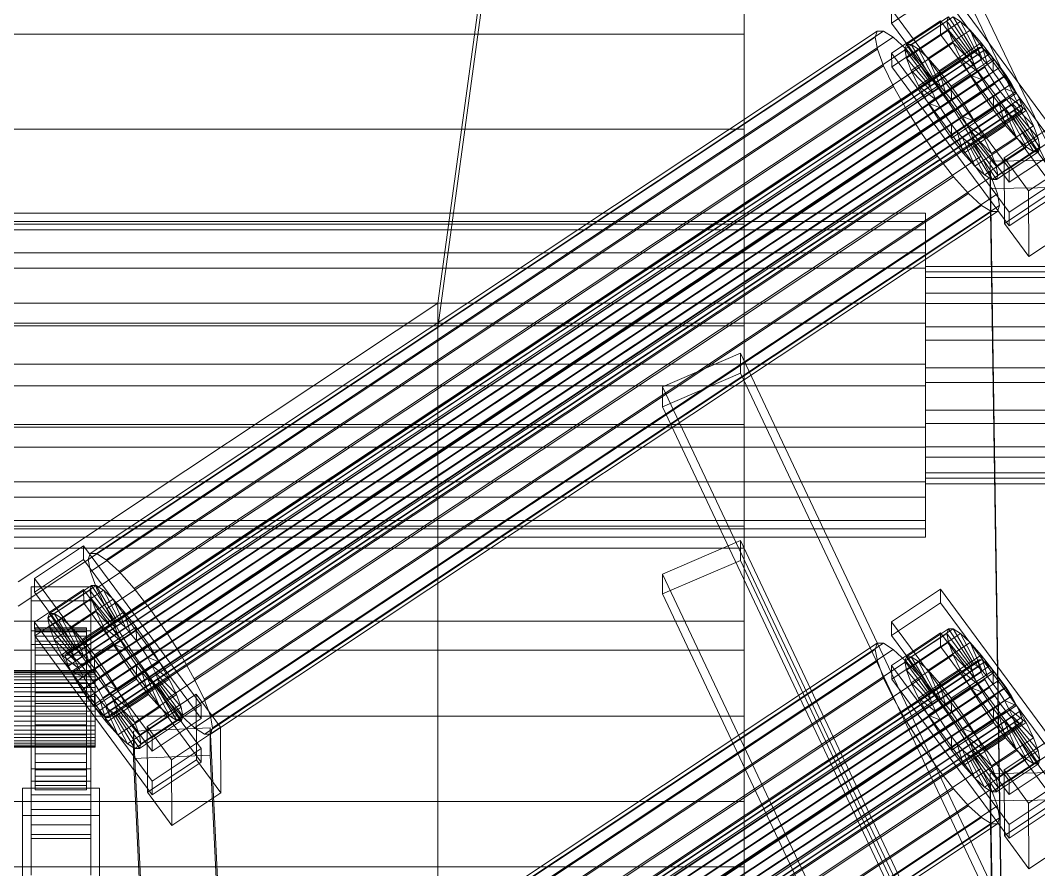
# Model space of a CAD drawing. Header units: millimetres. Extents: x -1970 to 34302, y -65268 to 6837.
# Drawn here: x 130.5 to 369, y -32625.7 to -32426.9 of the extents above; entities that cross this region are included whole.
import ezdxf

# ---------------------------------------------------------------- set-up
doc = ezdxf.new("R2010")
doc.units = ezdxf.units.MM
doc.layers.add('frontal_C01', color=7, linetype='Continuous', lineweight=0)
doc.layers.add('frontal_C02', color=7, linetype='Continuous', lineweight=0)

msp = doc.modelspace()

# ---------------------------------------------------------------- linework, layer by layer
at = {"layer": 'frontal_C01'}
for p, q in [((420.886, -32560.352), (280.886, -32266.671)), ((420.886, -32565.475), (280.886, -32271.794)), ((228.298, -32493.072), (250, -32333.634)), ((250, -32339.322), (228.298, -32498.76)), ((300, -32430.117), (300, -32391.081)), ((300, -32410.142), (300, -32452.313)), ((345.969, -32416.71), (373.501, -32453.949)), ((345.981, -32419.912), (334.513, -32427.524)), ((373.513, -32457.151), (345.981, -32419.912)), ((334.513, -32427.524), (334.501, -32424.322)), ((362.033, -32461.561), (334.501, -32424.322)), ((338.005, -32432.533), (347.835, -32426.008)), ((339.088, -32432.538), (348.918, -32426.014)), ((347.835, -32426.008), (347.47, -32427.081)), ((347.835, -32426.008), (353.378, -32434.331)), ((350.645, -32427.096), (348.918, -32426.014)), ((348.918, -32426.014), (353.892, -32434.333)), ((334.513, -32427.524), (362.045, -32464.762)), ((334.539, -32434.567), (346.008, -32426.956)), ((337.64, -32433.605), (347.47, -32427.081)), ((340.816, -32433.621), (350.645, -32427.096)), ((346.008, -32426.956), (346.02, -32430.157)), ((346.008, -32426.956), (373.539, -32464.195)), ((347.47, -32427.081), (353.205, -32434.839)), ((347.47, -32427.081), (347.847, -32429.157)), ((352.899, -32429.183), (350.645, -32427.096)), ((350.645, -32427.096), (354.71, -32434.846)), ((300, -32430.117), (-300, -32430.117)), ((146.383, -32553.146), (330.692, -32430.815)), ((146.872, -32551.713), (331.181, -32429.381)), ((148.32, -32551.72), (332.629, -32429.388)), ((150.629, -32553.167), (334.938, -32430.836)), ((300, -32474.592), (300, -32430.117)), ((331.181, -32429.381), (330.692, -32430.815)), ((330.692, -32430.815), (331.197, -32433.591)), ((332.629, -32429.388), (331.181, -32429.381)), ((334.938, -32430.836), (332.629, -32429.388)), ((346.02, -32430.157), (334.551, -32437.769)), ((337.95, -32433.624), (334.938, -32430.836)), ((338.017, -32435.682), (347.847, -32429.157)), ((343.069, -32435.707), (352.899, -32429.183)), ((373.551, -32467.396), (346.02, -32430.157)), ((347.847, -32429.157), (353.384, -32435.822)), ((347.847, -32429.157), (348.941, -32432.097)), ((355.525, -32432.13), (352.899, -32429.183)), ((352.899, -32429.183), (355.777, -32435.834)), ((141.045, -32575.656), (354.844, -32433.751)), ((141.218, -32575.148), (355.017, -32433.243)), ((141.731, -32575.15), (355.53, -32433.246)), ((142.549, -32575.663), (356.348, -32433.759)), ((146.887, -32555.922), (331.197, -32433.591)), ((153.641, -32555.956), (337.95, -32433.624)), ((331.197, -32433.591), (332.659, -32437.521)), ((337.64, -32433.605), (338.005, -32432.533)), ((343.376, -32441.363), (337.64, -32433.605)), ((338.017, -32435.682), (337.64, -32433.605)), ((341.461, -32437.565), (337.95, -32433.624)), ((343.549, -32440.855), (338.005, -32432.533)), ((338.005, -32432.533), (339.088, -32432.538)), ((344.062, -32440.858), (339.088, -32432.538)), ((339.088, -32432.538), (340.816, -32433.621)), ((339.111, -32438.621), (348.941, -32432.097)), ((344.88, -32441.371), (340.816, -32433.621)), ((340.816, -32433.621), (343.069, -32435.707)), ((345.695, -32438.654), (355.525, -32432.13)), ((348.941, -32432.097), (353.902, -32437.215)), ((348.941, -32432.097), (350.678, -32435.7)), ((355.017, -32433.243), (354.844, -32433.751)), ((354.844, -32433.751), (355.022, -32434.735)), ((355.53, -32433.246), (355.017, -32433.243)), ((358.345, -32435.738), (355.525, -32432.13)), ((355.525, -32432.13), (357.021, -32437.231)), ((356.348, -32433.759), (355.53, -32433.246)), ((357.415, -32434.747), (356.348, -32433.759)), ((141.224, -32576.64), (355.022, -32434.735)), ((141.742, -32578.032), (355.541, -32436.128)), ((143.617, -32576.651), (357.415, -32434.747)), ((144.861, -32578.048), (358.659, -32436.143)), ((334.551, -32437.769), (334.539, -32434.567)), ((362.071, -32471.806), (334.539, -32434.567)), ((343.554, -32442.347), (338.017, -32435.682)), ((339.111, -32438.621), (338.017, -32435.682)), ((340.848, -32442.224), (350.678, -32435.7)), ((345.947, -32442.359), (343.069, -32435.707)), ((343.069, -32435.707), (345.695, -32438.654)), ((353.205, -32434.839), (343.376, -32441.363)), ((353.378, -32434.331), (343.549, -32440.855)), ((353.384, -32435.822), (343.554, -32442.347)), ((353.892, -32434.333), (344.062, -32440.858)), ((354.71, -32434.846), (344.88, -32441.371)), ((355.777, -32435.834), (345.947, -32442.359)), ((358.345, -32435.738), (348.515, -32442.262)), ((350.678, -32435.7), (354.725, -32438.921)), ((350.678, -32435.7), (352.938, -32439.719)), ((353.205, -32434.839), (353.378, -32434.331)), ((353.384, -32435.822), (353.205, -32434.839)), ((353.378, -32434.331), (353.892, -32434.333)), ((353.902, -32437.215), (353.384, -32435.822)), ((353.892, -32434.333), (354.71, -32434.846)), ((354.71, -32434.846), (355.777, -32435.834)), ((355.022, -32434.735), (355.541, -32436.128)), ((355.541, -32436.128), (356.363, -32437.834)), ((355.777, -32435.834), (357.021, -32437.231)), ((358.659, -32436.143), (357.415, -32434.747)), ((358.357, -32438.94), (358.345, -32435.738)), ((361.166, -32439.76), (358.345, -32435.738)), ((359.995, -32437.852), (358.659, -32436.143)), ((142.565, -32579.738), (356.363, -32437.834)), ((359.995, -32437.852), (146.196, -32579.757)), ((148.35, -32559.852), (332.659, -32437.521)), ((157.152, -32559.896), (341.461, -32437.565)), ((332.659, -32437.521), (334.981, -32442.337)), ((334.551, -32437.769), (362.083, -32475.008)), ((345.231, -32442.388), (341.461, -32437.565)), ((353.902, -32437.215), (344.073, -32443.739)), ((357.021, -32437.231), (347.191, -32443.755)), ((354.725, -32438.921), (353.902, -32437.215)), ((356.363, -32437.834), (357.434, -32439.738)), ((357.021, -32437.231), (358.357, -32438.94)), ((361.332, -32439.757), (359.995, -32437.852)), ((143.635, -32581.642), (357.434, -32439.738)), ((147.533, -32581.662), (361.332, -32439.757)), ((344.073, -32443.739), (339.111, -32438.621)), ((340.848, -32442.224), (339.111, -32438.621)), ((343.108, -32446.243), (352.938, -32439.719)), ((343.549, -32440.855), (343.376, -32441.363)), ((344.062, -32440.858), (343.549, -32440.855)), ((344.88, -32441.371), (344.062, -32440.858)), ((354.725, -32438.921), (344.895, -32445.446)), ((347.191, -32443.755), (345.695, -32438.654)), ((345.695, -32438.654), (348.515, -32442.262)), ((355.796, -32440.825), (345.966, -32447.35)), ((348.527, -32445.464), (358.357, -32438.94)), ((359.693, -32440.845), (349.863, -32447.369)), ((351.336, -32446.284), (361.166, -32439.76)), ((352.938, -32439.719), (355.796, -32440.825)), ((352.938, -32439.719), (355.569, -32443.882)), ((355.796, -32440.825), (354.725, -32438.921)), ((357.042, -32442.797), (355.796, -32440.825)), ((357.434, -32439.738), (358.68, -32441.71)), ((358.357, -32438.94), (359.693, -32440.845)), ((361.166, -32439.76), (359.693, -32440.845)), ((359.693, -32440.845), (360.939, -32442.817)), ((363.797, -32443.923), (361.166, -32439.76)), ((362.578, -32441.729), (361.332, -32439.757)), ((144.881, -32583.614), (358.68, -32441.71)), ((148.779, -32583.634), (362.578, -32441.729)), ((150.672, -32564.668), (334.981, -32442.337)), ((345.231, -32442.388), (160.922, -32564.719)), ((334.981, -32442.337), (338.003, -32447.71)), ((344.895, -32445.446), (340.848, -32442.224)), ((343.108, -32446.243), (340.848, -32442.224)), ((343.376, -32441.363), (343.554, -32442.347)), ((343.554, -32442.347), (344.073, -32443.739)), ((345.947, -32442.359), (344.88, -32441.371)), ((349.002, -32447.765), (345.231, -32442.388)), ((347.191, -32443.755), (345.947, -32442.359)), ((357.042, -32442.797), (347.212, -32449.322)), ((348.515, -32442.262), (348.527, -32445.464)), ((348.515, -32442.262), (351.336, -32446.284)), ((360.939, -32442.817), (351.109, -32449.341)), ((355.569, -32443.882), (357.042, -32442.797)), ((358.378, -32444.703), (357.042, -32442.797)), ((358.68, -32441.71), (360.017, -32443.615)), ((363.797, -32443.923), (360.939, -32442.817)), ((360.939, -32442.817), (362.01, -32444.721)), ((363.648, -32443.633), (362.578, -32441.729)), ((146.218, -32585.52), (360.017, -32443.615)), ((147.554, -32587.229), (361.352, -32445.324)), ((149.85, -32585.538), (363.648, -32443.633)), ((150.672, -32587.244), (364.471, -32445.34)), ((344.073, -32443.739), (344.895, -32445.446)), ((344.895, -32445.446), (345.966, -32447.35)), ((345.739, -32450.406), (355.569, -32443.882)), ((348.527, -32445.464), (347.191, -32443.755)), ((349.863, -32447.369), (348.527, -32445.464)), ((358.378, -32444.703), (348.548, -32451.227)), ((362.01, -32444.721), (352.18, -32451.245)), ((353.967, -32450.447), (363.797, -32443.923)), ((355.569, -32443.882), (358.39, -32447.904)), ((358.39, -32447.904), (358.378, -32444.703)), ((359.714, -32446.412), (358.378, -32444.703)), ((360.017, -32443.615), (361.352, -32445.324)), ((361.352, -32445.324), (362.596, -32446.72)), ((366.057, -32447.943), (362.01, -32444.721)), ((362.01, -32444.721), (362.833, -32446.427)), ((364.471, -32445.34), (363.648, -32443.633)), ((366.057, -32447.943), (363.797, -32443.923)), ((364.989, -32446.732), (364.471, -32445.34)), ((148.798, -32588.625), (362.596, -32446.72)), ((149.865, -32589.613), (363.664, -32447.708)), ((151.191, -32588.637), (364.989, -32446.732)), ((151.369, -32589.62), (365.168, -32447.716)), ((153.694, -32570.042), (338.003, -32447.71)), ((164.693, -32570.096), (349.002, -32447.765)), ((338.003, -32447.71), (341.52, -32453.275)), ((345.966, -32447.35), (343.108, -32446.243)), ((345.739, -32450.406), (343.108, -32446.243)), ((345.966, -32447.35), (347.212, -32449.322)), ((348.56, -32454.429), (358.39, -32447.904)), ((352.519, -32453.33), (349.002, -32447.765)), ((349.863, -32447.369), (351.336, -32446.284)), ((351.109, -32449.341), (349.863, -32447.369)), ((359.714, -32446.412), (349.884, -32452.936)), ((360.958, -32447.808), (351.128, -32454.332)), ((351.336, -32446.284), (353.967, -32450.447)), ((362.833, -32446.427), (353.003, -32452.951)), ((363.351, -32447.82), (353.521, -32454.344)), ((356.228, -32454.467), (366.057, -32447.943)), ((358.39, -32447.904), (361.21, -32451.512)), ((361.21, -32451.512), (359.714, -32446.412)), ((360.958, -32447.808), (359.714, -32446.412)), ((363.836, -32454.46), (360.958, -32447.808)), ((362.025, -32448.796), (360.958, -32447.808)), ((362.596, -32446.72), (363.664, -32447.708)), ((367.794, -32451.545), (362.833, -32446.427)), ((362.833, -32446.427), (363.351, -32447.82)), ((368.888, -32454.485), (363.351, -32447.82)), ((363.351, -32447.82), (363.53, -32448.803)), ((363.664, -32447.708), (364.482, -32448.221)), ((365.168, -32447.716), (364.989, -32446.732)), ((364.995, -32448.224), (365.168, -32447.716)), ((367.794, -32451.545), (366.057, -32447.943)), ((150.683, -32590.126), (364.482, -32448.221)), ((151.196, -32590.128), (364.995, -32448.224)), ((347.212, -32449.322), (345.739, -32450.406)), ((348.56, -32454.429), (345.739, -32450.406)), ((347.212, -32449.322), (348.548, -32451.227)), ((352.18, -32451.245), (351.109, -32449.341)), ((351.109, -32449.341), (353.967, -32450.447)), ((362.025, -32448.796), (352.196, -32455.32)), ((362.843, -32449.309), (353.014, -32455.833)), ((363.357, -32449.311), (353.527, -32455.836)), ((363.53, -32448.803), (353.7, -32455.328)), ((353.967, -32450.447), (356.228, -32454.467)), ((366.09, -32456.546), (362.025, -32448.796)), ((362.843, -32449.309), (362.025, -32448.796)), ((367.817, -32457.628), (362.843, -32449.309)), ((363.357, -32449.311), (362.843, -32449.309)), ((363.53, -32448.803), (363.357, -32449.311)), ((368.9, -32457.634), (363.357, -32449.311)), ((369.265, -32456.561), (363.53, -32448.803)), ((364.482, -32448.221), (364.995, -32448.224)), ((-300, -32452.313), (300, -32452.313)), ((300, -32452.313), (300, -32498.412)), ((348.548, -32451.227), (348.56, -32454.429)), ((348.548, -32451.227), (349.884, -32452.936)), ((351.38, -32458.037), (361.21, -32451.512)), ((353.003, -32452.951), (352.18, -32451.245)), ((352.18, -32451.245), (356.228, -32454.467)), ((357.964, -32458.069), (367.794, -32451.545)), ((360.882, -32459.049), (372.35, -32451.437)), ((361.21, -32451.512), (363.836, -32454.46)), ((368.888, -32454.485), (367.794, -32451.545)), ((157.211, -32575.607), (341.52, -32453.275)), ((168.21, -32575.662), (352.519, -32453.33)), ((341.52, -32453.275), (345.291, -32458.653)), ((351.38, -32458.037), (348.56, -32454.429)), ((349.884, -32452.936), (351.38, -32458.037)), ((349.884, -32452.936), (351.128, -32454.332)), ((351.128, -32454.332), (354.006, -32460.984)), ((351.128, -32454.332), (352.196, -32455.32)), ((355.541, -32458.704), (352.519, -32453.33)), ((353.521, -32454.344), (353.003, -32452.951)), ((353.003, -32452.951), (357.964, -32458.069)), ((353.7, -32455.328), (353.521, -32454.344)), ((353.521, -32454.344), (359.058, -32461.009)), ((354.006, -32460.984), (363.836, -32454.46)), ((356.228, -32454.467), (357.964, -32458.069)), ((359.058, -32461.009), (368.888, -32454.485)), ((373.501, -32453.949), (362.033, -32461.561)), ((363.836, -32454.46), (366.09, -32456.546)), ((369.265, -32456.561), (368.888, -32454.485)), ((352.196, -32455.32), (356.26, -32463.07)), ((352.196, -32455.32), (353.014, -32455.833)), ((353.014, -32455.833), (357.987, -32464.153)), ((353.014, -32455.833), (353.527, -32455.836)), ((353.527, -32455.836), (353.7, -32455.328)), ((353.527, -32455.836), (359.07, -32464.158)), ((353.7, -32455.328), (359.436, -32463.086)), ((356.26, -32463.07), (366.09, -32456.546)), ((357.987, -32464.153), (367.817, -32457.628)), ((359.07, -32464.158), (368.9, -32457.634)), ((359.436, -32463.086), (369.265, -32456.561)), ((362.045, -32464.762), (373.513, -32457.151)), ((366.09, -32456.546), (367.817, -32457.628)), ((367.817, -32457.628), (368.9, -32457.634)), ((368.9, -32457.634), (369.265, -32456.561)), ((160.982, -32580.984), (345.291, -32458.653)), ((171.232, -32581.035), (355.541, -32458.704)), ((345.291, -32458.653), (349.061, -32463.476)), ((354.006, -32460.984), (351.38, -32458.037)), ((357.863, -32463.52), (355.541, -32458.704)), ((357.646, -32459.846), (375.644, -32459.604)), ((357.646, -32466.249), (357.646, -32459.846)), ((360.514, -32651.793), (357.646, -32459.846)), ((357.964, -32458.069), (359.058, -32461.009)), ((360.939, -32474.417), (360.882, -32459.049)), ((366.618, -32466.807), (360.882, -32459.049)), ((378.086, -32459.195), (366.618, -32466.807)), ((356.26, -32463.07), (354.006, -32460.984)), ((359.058, -32461.009), (359.436, -32463.086)), ((362.033, -32461.561), (362.045, -32464.762)), ((164.752, -32585.807), (349.061, -32463.476)), ((173.554, -32585.851), (357.863, -32463.52)), ((349.061, -32463.476), (352.572, -32467.416)), ((357.987, -32464.153), (356.26, -32463.07)), ((359.326, -32467.45), (357.863, -32463.52)), ((359.07, -32464.158), (357.987, -32464.153)), ((359.436, -32463.086), (359.07, -32464.158)), ((373.539, -32464.195), (362.071, -32471.806)), ((375.644, -32466.008), (357.646, -32466.249)), ((360.514, -32658.197), (357.646, -32466.249)), ((372.408, -32466.805), (360.939, -32474.417)), ((366.618, -32466.807), (366.675, -32482.175)), ((168.263, -32589.747), (352.572, -32467.416)), ((175.016, -32589.781), (359.326, -32467.45)), ((352.572, -32467.416), (355.584, -32470.205)), ((359.83, -32470.226), (359.326, -32467.45)), ((362.083, -32475.008), (373.551, -32467.396)), ((171.275, -32592.536), (355.584, -32470.205)), ((173.584, -32593.983), (357.893, -32471.652)), ((175.032, -32593.991), (359.341, -32471.659)), ((175.521, -32592.557), (359.83, -32470.226)), ((355.584, -32470.205), (357.893, -32471.652)), ((357.893, -32471.652), (359.341, -32471.659)), ((359.341, -32471.659), (359.83, -32470.226)), ((362.071, -32471.806), (362.083, -32475.008)), ((342.5, -32472.029), (-342.5, -32472.029)), ((342.5, -32473.945), (-342.5, -32473.945)), ((342.5, -32473.945), (342.5, -32472.029)), ((342.5, -32472.029), (342.5, -32475.886)), ((342.5, -32481.341), (342.5, -32473.945)), ((342.5, -32475.886), (-342.5, -32475.886)), ((300, -32474.592), (-300, -32474.592)), ((300, -32521.477), (300, -32474.592)), ((342.5, -32475.886), (342.5, -32484.927)), ((360.939, -32474.417), (366.675, -32482.175)), ((366.675, -32482.175), (378.143, -32474.563)), ((342.5, -32481.341), (-342.5, -32481.341)), ((342.5, -32493.092), (342.5, -32481.341)), ((342.5, -32484.927), (-342.5, -32484.927)), ((342.5, -32487.089), (342.5, -32484.501)), ((342.5, -32484.501), (342.5, -32485.787)), ((450.5, -32484.501), (342.5, -32484.501)), ((342.5, -32484.927), (342.5, -32497.778)), ((342.5, -32485.787), (342.5, -32490.75)), ((450.5, -32485.787), (342.5, -32485.787)), ((342.5, -32493.157), (342.5, -32487.089)), ((450.5, -32487.089), (342.5, -32487.089)), ((342.5, -32490.75), (342.5, -32498.635)), ((450.5, -32490.75), (342.5, -32490.75)), ((342.5, -32493.092), (-342.5, -32493.092)), ((228.298, -32493.072), (130, -32558.316)), ((228.298, -32636.423), (228.298, -32493.072)), ((228.298, -32493.072), (228.298, -32498.76)), ((342.5, -32507.408), (342.5, -32493.092)), ((342.5, -32501.78), (342.5, -32493.157)), ((450.5, -32493.157), (342.5, -32493.157)), ((-342.5, -32497.778), (342.5, -32497.778)), ((342.5, -32497.778), (342.5, -32512.48)), ((300, -32498.412), (-300, -32498.412)), ((130, -32564.003), (228.298, -32498.76)), ((228.298, -32498.76), (228.298, -32642.111)), ((300, -32498.412), (300, -32545.296)), ((342.5, -32498.635), (342.5, -32508.243)), ((450.5, -32498.635), (342.5, -32498.635)), ((342.5, -32511.646), (342.5, -32501.78)), ((342.5, -32501.78), (450.5, -32501.78)), ((342.5, -32507.408), (-342.5, -32507.408)), ((342.5, -32522.111), (342.5, -32507.408)), ((342.5, -32508.243), (342.5, -32518.109)), ((450.5, -32508.243), (342.5, -32508.243)), ((342.5, -32512.48), (-342.5, -32512.48)), ((342.5, -32521.253), (342.5, -32511.646)), ((450.5, -32511.646), (342.5, -32511.646)), ((342.5, -32512.48), (342.5, -32526.797)), ((342.5, -32518.109), (342.5, -32526.732)), ((450.5, -32518.109), (342.5, -32518.109)), ((300, -32521.477), (-300, -32521.477)), ((300, -32567.576), (300, -32521.477)), ((342.5, -32529.139), (342.5, -32521.253)), ((450.5, -32521.253), (342.5, -32521.253)), ((342.5, -32522.111), (-342.5, -32522.111)), ((342.5, -32534.961), (342.5, -32522.111)), ((342.5, -32526.797), (-342.5, -32526.797)), ((342.5, -32526.732), (342.5, -32532.8)), ((450.5, -32526.732), (342.5, -32526.732)), ((342.5, -32526.797), (342.5, -32538.548)), ((342.5, -32534.102), (342.5, -32529.139)), ((450.5, -32529.139), (342.5, -32529.139)), ((342.5, -32532.8), (342.5, -32535.388)), ((450.5, -32532.8), (342.5, -32532.8)), ((342.5, -32534.961), (-342.5, -32534.961)), ((342.5, -32535.388), (342.5, -32534.102)), ((450.5, -32534.102), (342.5, -32534.102)), ((342.5, -32544.003), (342.5, -32534.961)), ((450.5, -32535.388), (342.5, -32535.388)), ((342.5, -32538.548), (-342.5, -32538.548)), ((342.5, -32538.548), (342.5, -32545.944)), ((342.5, -32544.003), (-342.5, -32544.003)), ((300, -32545.296), (-300, -32545.296)), ((300, -32545.296), (300, -32589.772)), ((342.5, -32547.86), (342.5, -32544.003)), ((342.5, -32545.944), (-342.5, -32545.944)), ((342.5, -32547.86), (-342.5, -32547.86)), ((342.5, -32545.944), (342.5, -32547.86)), ((133.809, -32557.527), (145.277, -32549.915)), ((145.277, -32549.915), (145.289, -32553.117)), ((145.277, -32549.915), (172.809, -32587.154)), ((146.383, -32553.146), (146.872, -32551.713)), ((146.872, -32551.713), (148.32, -32551.72)), ((148.32, -32551.72), (150.629, -32553.167)), ((145.289, -32553.117), (133.821, -32560.729)), ((172.821, -32590.356), (145.289, -32553.117)), ((146.887, -32555.922), (146.383, -32553.146)), ((150.629, -32553.167), (153.641, -32555.956)), ((133.821, -32560.729), (133.809, -32557.527)), ((161.341, -32594.766), (133.809, -32557.527)), ((148.35, -32559.852), (146.887, -32555.922)), ((153.641, -32555.956), (157.152, -32559.896)), ((133, -32562.755), (133, -32559.553)), ((133, -32559.553), (147, -32559.553)), ((133, -32605.026), (133, -32559.553)), ((133.847, -32567.773), (145.315, -32560.161)), ((137.313, -32565.738), (147.143, -32559.214)), ((138.396, -32565.743), (148.226, -32559.219)), ((145.315, -32560.161), (145.327, -32563.363)), ((145.315, -32560.161), (172.847, -32597.4)), ((147.143, -32559.214), (146.777, -32560.286)), ((147, -32559.553), (147, -32562.755)), ((147, -32559.553), (147, -32605.026)), ((148.226, -32559.219), (147.143, -32559.214)), ((147.143, -32559.214), (152.686, -32567.536)), ((149.953, -32560.302), (148.226, -32559.219)), ((148.226, -32559.219), (153.199, -32567.539)), ((150.672, -32564.668), (148.35, -32559.852)), ((157.152, -32559.896), (160.922, -32564.719)), ((334.501, -32567.673), (345.969, -32560.061)), ((345.969, -32560.061), (345.981, -32563.263)), ((345.969, -32560.061), (373.501, -32597.3)), ((133.821, -32560.729), (161.353, -32597.968)), ((136.948, -32566.81), (146.777, -32560.286)), ((137.325, -32568.887), (147.155, -32562.363)), ((140.123, -32566.826), (149.953, -32560.302)), ((142.377, -32568.912), (152.207, -32562.388)), ((146.777, -32560.286), (152.513, -32568.044)), ((146.777, -32560.286), (147.155, -32562.363)), ((147.155, -32562.363), (152.692, -32569.028)), ((147.155, -32562.363), (148.249, -32565.302)), ((152.207, -32562.388), (149.953, -32560.302)), ((149.953, -32560.302), (154.017, -32568.052)), ((154.833, -32565.335), (152.207, -32562.388)), ((152.207, -32562.388), (155.085, -32569.04)), ((147, -32562.755), (133, -32562.755)), ((133, -32562.755), (133, -32608.228)), ((145.327, -32563.363), (133.859, -32570.974)), ((172.859, -32600.602), (145.327, -32563.363)), ((147, -32608.228), (147, -32562.755)), ((153.694, -32570.042), (150.672, -32564.668)), ((160.922, -32564.719), (164.693, -32570.096)), ((345.981, -32563.263), (334.513, -32570.875)), ((373.513, -32600.502), (345.981, -32563.263)), ((136.948, -32566.81), (137.313, -32565.738)), ((142.683, -32574.568), (136.948, -32566.81)), ((137.325, -32568.887), (136.948, -32566.81)), ((142.856, -32574.061), (137.313, -32565.738)), ((137.313, -32565.738), (138.396, -32565.743)), ((143.369, -32574.063), (138.396, -32565.743)), ((138.396, -32565.743), (140.123, -32566.826)), ((138.419, -32571.827), (148.249, -32565.302)), ((144.188, -32574.576), (140.123, -32566.826)), ((140.123, -32566.826), (142.377, -32568.912)), ((145.003, -32571.86), (154.833, -32565.335)), ((148.249, -32565.302), (153.21, -32570.42)), ((148.249, -32565.302), (149.985, -32568.905)), ((157.653, -32568.943), (154.833, -32565.335)), ((154.833, -32565.335), (156.329, -32570.436)), ((300, -32567.576), (-300, -32567.576)), ((133.859, -32570.974), (133.847, -32567.773)), ((161.379, -32605.012), (133.847, -32567.773)), ((134, -32579.084), (134, -32569.105)), ((134, -32569.105), (134, -32569.436)), ((134, -32569.105), (146, -32569.105)), ((134, -32570.066), (134, -32569.105)), ((134, -32579.241), (134, -32569.436)), ((134, -32569.436), (134, -32571.037)), ((134, -32569.436), (146, -32569.436)), ((142.862, -32575.552), (137.325, -32568.887)), ((138.419, -32571.827), (137.325, -32568.887)), ((140.156, -32575.429), (149.985, -32568.905)), ((145.255, -32575.564), (142.377, -32568.912)), ((142.377, -32568.912), (145.003, -32571.86)), ((152.513, -32568.044), (142.683, -32574.568)), ((152.686, -32567.536), (142.856, -32574.061)), ((152.692, -32569.028), (142.862, -32575.552)), ((153.199, -32567.539), (143.369, -32574.063)), ((154.017, -32568.052), (144.188, -32574.576)), ((155.085, -32569.04), (145.255, -32575.564)), ((146, -32569.436), (146, -32569.105)), ((146, -32569.105), (146, -32579.084)), ((146, -32569.105), (146, -32570.066)), ((146, -32571.037), (146, -32569.436)), ((146, -32569.436), (146, -32579.241)), ((157.653, -32568.943), (147.823, -32575.467)), ((149.985, -32568.905), (154.033, -32572.127)), ((149.985, -32568.905), (152.246, -32572.924)), ((152.513, -32568.044), (152.686, -32567.536)), ((152.692, -32569.028), (152.513, -32568.044)), ((152.686, -32567.536), (153.199, -32567.539)), ((153.21, -32570.42), (152.692, -32569.028)), ((153.199, -32567.539), (154.017, -32568.052)), ((154.017, -32568.052), (155.085, -32569.04)), ((155.085, -32569.04), (156.329, -32570.436)), ((157.665, -32572.145), (157.653, -32568.943)), ((160.474, -32572.965), (157.653, -32568.943)), ((300, -32609.747), (300, -32567.576)), ((334.513, -32570.875), (334.501, -32567.673)), ((362.033, -32604.912), (334.501, -32567.673)), ((338.005, -32575.884), (347.835, -32569.36)), ((339.088, -32575.889), (348.918, -32569.365)), ((347.835, -32569.36), (347.47, -32570.432)), ((348.918, -32569.365), (347.835, -32569.36)), ((347.835, -32569.36), (353.378, -32577.682)), ((350.645, -32570.448), (348.918, -32569.365)), ((348.918, -32569.365), (353.892, -32577.685)), ((133, -32573), (133, -32569.799)), ((133, -32569.799), (147, -32569.799)), ((133, -32615.272), (133, -32569.799)), ((133.859, -32570.974), (161.391, -32608.213)), ((134, -32579.54), (134, -32570.066)), ((134, -32570.066), (146, -32570.066)), ((134, -32572.254), (134, -32570.066)), ((134, -32579.999), (134, -32571.037)), ((134, -32571.037), (134, -32573.798)), ((134, -32571.037), (146, -32571.037)), ((143.38, -32576.945), (138.419, -32571.827)), ((140.156, -32575.429), (138.419, -32571.827)), ((153.21, -32570.42), (143.38, -32576.945)), ((154.033, -32572.127), (144.203, -32578.651)), ((146.499, -32576.96), (145.003, -32571.86)), ((145.003, -32571.86), (147.823, -32575.467)), ((146, -32570.066), (146, -32579.54)), ((146, -32570.066), (146, -32572.254)), ((146, -32573.798), (146, -32571.037)), ((146, -32571.037), (146, -32579.999)), ((156.329, -32570.436), (146.499, -32576.96)), ((147, -32569.799), (147, -32573)), ((147, -32569.799), (147, -32615.272)), ((147.835, -32578.669), (157.665, -32572.145)), ((154.033, -32572.127), (153.21, -32570.42)), ((157.211, -32575.607), (153.694, -32570.042)), ((155.103, -32574.031), (154.033, -32572.127)), ((156.329, -32570.436), (157.665, -32572.145)), ((157.665, -32572.145), (159.001, -32574.05)), ((164.693, -32570.096), (168.21, -32575.662)), ((334.513, -32570.875), (362.045, -32608.114)), ((334.539, -32577.918), (346.008, -32570.307)), ((337.64, -32576.956), (347.47, -32570.432)), ((340.816, -32576.972), (350.645, -32570.448)), ((346.008, -32570.307), (346.02, -32573.508)), ((346.008, -32570.307), (373.539, -32607.546)), ((347.47, -32570.432), (353.205, -32578.19)), ((347.47, -32570.432), (347.847, -32572.508)), ((352.899, -32572.534), (350.645, -32570.448)), ((350.645, -32570.448), (354.71, -32578.197)), ((147, -32573), (133, -32573)), ((133, -32573), (133, -32618.474)), ((134, -32580.576), (134, -32572.254)), ((134, -32572.254), (146, -32572.254)), ((134, -32575.519), (134, -32572.254)), ((134, -32581.307), (134, -32573.798)), ((134, -32573.798), (134, -32577.531)), ((134, -32573.798), (146, -32573.798)), ((142.416, -32579.449), (152.246, -32572.924)), ((142.856, -32574.061), (142.683, -32574.568)), ((143.369, -32574.063), (142.856, -32574.061)), ((144.188, -32574.576), (143.369, -32574.063)), ((155.103, -32574.031), (145.274, -32580.555)), ((146, -32572.254), (146, -32580.576)), ((146, -32572.254), (146, -32575.519)), ((146, -32577.531), (146, -32573.798)), ((146, -32573.798), (146, -32581.307)), ((146.383, -32696.497), (330.692, -32574.166)), ((146.872, -32695.064), (331.181, -32572.732)), ((147, -32618.474), (147, -32573)), ((148.32, -32695.071), (332.629, -32572.74)), ((159.001, -32574.05), (149.171, -32580.574)), ((150.629, -32696.518), (334.938, -32574.187)), ((150.644, -32579.49), (160.474, -32572.965)), ((152.246, -32572.924), (155.103, -32574.031)), ((152.246, -32572.924), (154.877, -32577.087)), ((156.35, -32576.003), (155.103, -32574.031)), ((160.474, -32572.965), (159.001, -32574.05)), ((159.001, -32574.05), (160.247, -32576.022)), ((163.105, -32577.128), (160.474, -32572.965)), ((331.181, -32572.732), (330.692, -32574.166)), ((330.692, -32574.166), (331.197, -32576.942)), ((332.629, -32572.74), (331.181, -32572.732)), ((334.938, -32574.187), (332.629, -32572.74)), ((346.02, -32573.508), (334.551, -32581.12)), ((337.95, -32576.976), (334.938, -32574.187)), ((338.017, -32579.033), (347.847, -32572.508)), ((343.069, -32579.058), (352.899, -32572.534)), ((373.551, -32610.747), (346.02, -32573.508)), ((347.847, -32572.508), (353.384, -32579.174)), ((347.847, -32572.508), (348.941, -32575.448)), ((355.525, -32575.481), (352.899, -32572.534)), ((352.899, -32572.534), (355.777, -32579.186)), ((134, -32582.123), (134, -32575.519)), ((134, -32575.519), (146, -32575.519)), ((134, -32579.64), (134, -32575.519)), ((144.203, -32578.651), (140.156, -32575.429)), ((142.416, -32579.449), (140.156, -32575.429)), ((141.045, -32575.656), (141.218, -32575.148)), ((141.224, -32576.64), (141.045, -32575.656)), ((141.218, -32575.148), (141.731, -32575.15)), ((141.218, -32718.499), (355.017, -32576.595)), ((141.742, -32578.032), (141.224, -32576.64)), ((141.731, -32575.15), (142.549, -32575.663)), ((141.731, -32718.502), (355.53, -32576.597)), ((142.549, -32575.663), (143.617, -32576.651)), ((142.683, -32574.568), (142.862, -32575.552)), ((142.862, -32575.552), (143.38, -32576.945)), ((143.617, -32576.651), (144.861, -32578.048)), ((145.255, -32575.564), (144.188, -32574.576)), ((146.499, -32576.96), (145.255, -32575.564)), ((146, -32575.519), (146, -32582.123)), ((146, -32575.519), (146, -32579.64)), ((156.35, -32576.003), (146.52, -32582.527)), ((147.823, -32575.467), (147.835, -32578.669)), ((147.823, -32575.467), (150.644, -32579.49)), ((160.247, -32576.022), (150.417, -32582.546)), ((154.877, -32577.087), (156.35, -32576.003)), ((157.686, -32577.908), (156.35, -32576.003)), ((160.982, -32580.984), (157.211, -32575.607)), ((163.105, -32577.128), (160.247, -32576.022)), ((160.247, -32576.022), (161.318, -32577.926)), ((168.21, -32575.662), (171.232, -32581.035)), ((337.64, -32576.956), (338.005, -32575.884)), ((343.549, -32584.206), (338.005, -32575.884)), ((338.005, -32575.884), (339.088, -32575.889)), ((344.062, -32584.209), (339.088, -32575.889)), ((339.088, -32575.889), (340.816, -32576.972)), ((339.111, -32581.973), (348.941, -32575.448)), ((345.695, -32582.005), (355.525, -32575.481)), ((348.941, -32575.448), (353.902, -32580.566)), ((348.941, -32575.448), (350.678, -32579.051)), ((355.017, -32576.595), (354.844, -32577.102)), ((355.53, -32576.597), (355.017, -32576.595)), ((358.345, -32579.089), (355.525, -32575.481)), ((355.525, -32575.481), (357.021, -32580.582)), ((356.348, -32577.11), (355.53, -32576.597)), ((-148, -32579.084), (148, -32579.084)), ((-148, -32579.241), (148, -32579.241)), ((134, -32583.076), (134, -32577.531)), ((134, -32577.531), (134, -32581.983)), ((134, -32577.531), (146, -32577.531)), ((134, -32579.241), (134, -32579.084)), ((146, -32579.084), (134, -32579.084)), ((134, -32579.084), (134, -32579.54)), ((134, -32579.999), (134, -32579.241)), ((146, -32579.241), (134, -32579.241)), ((141.045, -32719.007), (354.844, -32577.102)), ((141.224, -32719.991), (355.022, -32578.086)), ((142.565, -32579.738), (141.742, -32578.032)), ((142.549, -32719.014), (356.348, -32577.11)), ((143.38, -32576.945), (144.203, -32578.651)), ((143.617, -32720.003), (357.415, -32578.098)), ((144.203, -32578.651), (145.274, -32580.555)), ((144.861, -32578.048), (146.196, -32579.757)), ((145.047, -32583.612), (154.877, -32577.087)), ((146, -32581.983), (146, -32577.531)), ((146, -32577.531), (146, -32583.076)), ((146, -32579.084), (146, -32579.241)), ((146, -32579.54), (146, -32579.084)), ((146, -32579.241), (146, -32579.999)), ((147.835, -32578.669), (146.499, -32576.96)), ((146.887, -32699.273), (331.197, -32576.942)), ((149.171, -32580.574), (147.835, -32578.669)), ((157.686, -32577.908), (147.856, -32584.432)), ((148, -32579.241), (148, -32579.084)), ((148, -32579.084), (148, -32579.54)), ((148, -32579.999), (148, -32579.241)), ((161.318, -32577.926), (151.488, -32584.45)), ((153.275, -32583.653), (163.105, -32577.128)), ((153.641, -32699.307), (337.95, -32576.976)), ((154.877, -32577.087), (157.698, -32581.11)), ((157.698, -32581.11), (157.686, -32577.908)), ((159.022, -32579.617), (157.686, -32577.908)), ((165.365, -32581.148), (161.318, -32577.926)), ((161.318, -32577.926), (162.14, -32579.632)), ((165.365, -32581.148), (163.105, -32577.128)), ((331.197, -32576.942), (332.659, -32580.872)), ((334.551, -32581.12), (334.539, -32577.918)), ((362.071, -32615.157), (334.539, -32577.918)), ((343.376, -32584.714), (337.64, -32576.956)), ((338.017, -32579.033), (337.64, -32576.956)), ((341.461, -32580.916), (337.95, -32576.976)), ((343.554, -32585.698), (338.017, -32579.033)), ((339.111, -32581.973), (338.017, -32579.033)), ((344.88, -32584.722), (340.816, -32576.972)), ((340.816, -32576.972), (343.069, -32579.058)), ((340.848, -32585.575), (350.678, -32579.051)), ((345.947, -32585.71), (343.069, -32579.058)), ((343.069, -32579.058), (345.695, -32582.005)), ((353.205, -32578.19), (343.376, -32584.714)), ((353.378, -32577.682), (343.549, -32584.206)), ((353.384, -32579.174), (343.554, -32585.698)), ((353.892, -32577.685), (344.062, -32584.209)), ((354.71, -32578.197), (344.88, -32584.722)), ((355.777, -32579.186), (345.947, -32585.71)), ((358.345, -32579.089), (348.515, -32585.613)), ((350.678, -32579.051), (354.725, -32582.273)), ((350.678, -32579.051), (352.938, -32583.07)), ((353.205, -32578.19), (353.378, -32577.682)), ((353.384, -32579.174), (353.205, -32578.19)), ((353.378, -32577.682), (353.892, -32577.685)), ((353.902, -32580.566), (353.384, -32579.174)), ((353.892, -32577.685), (354.71, -32578.197)), ((354.71, -32578.197), (355.777, -32579.186)), ((354.844, -32577.102), (355.022, -32578.086)), ((355.022, -32578.086), (355.541, -32579.479)), ((355.777, -32579.186), (357.021, -32580.582)), ((357.415, -32578.098), (356.348, -32577.11)), ((358.659, -32579.494), (357.415, -32578.098)), ((358.357, -32582.291), (358.345, -32579.089)), ((361.166, -32583.111), (358.345, -32579.089)), ((-148, -32579.54), (148, -32579.54)), ((-148, -32579.999), (148, -32579.999)), ((-148, -32580.576), (148, -32580.576)), ((-148, -32581.307), (148, -32581.307)), ((146, -32579.54), (134, -32579.54)), ((134, -32579.54), (134, -32580.576)), ((134, -32584.075), (134, -32579.64)), ((134, -32579.64), (146, -32579.64)), ((134, -32584.334), (134, -32579.64)), ((134, -32581.307), (134, -32579.999)), ((146, -32579.999), (134, -32579.999)), ((146, -32580.576), (134, -32580.576)), ((134, -32580.576), (134, -32582.123)), ((134, -32583.076), (134, -32581.307)), ((146, -32581.307), (134, -32581.307)), ((141.742, -32721.383), (355.541, -32579.479)), ((145.274, -32580.555), (142.416, -32579.449)), ((145.047, -32583.612), (142.416, -32579.449)), ((143.635, -32581.642), (142.565, -32579.738)), ((142.565, -32723.09), (356.363, -32581.185)), ((144.881, -32583.614), (143.635, -32581.642)), ((144.861, -32721.399), (358.659, -32579.494)), ((145.274, -32580.555), (146.52, -32582.527)), ((146, -32580.576), (146, -32579.54)), ((146, -32579.64), (146, -32584.075)), ((146, -32579.64), (146, -32584.334)), ((146, -32579.999), (146, -32581.307)), ((146, -32582.123), (146, -32580.576)), ((146, -32581.307), (146, -32583.076)), ((146.196, -32579.757), (147.533, -32581.662)), ((359.995, -32581.203), (146.196, -32723.108)), ((147.533, -32581.662), (148.779, -32583.634)), ((147.868, -32587.634), (157.698, -32581.11)), ((148, -32579.54), (148, -32580.576)), ((148, -32581.307), (148, -32579.999)), ((148, -32580.576), (148, -32582.123)), ((148, -32583.076), (148, -32581.307)), ((148.35, -32703.203), (332.659, -32580.872)), ((149.171, -32580.574), (150.644, -32579.49)), ((150.417, -32582.546), (149.171, -32580.574)), ((159.022, -32579.617), (149.192, -32586.141)), ((160.266, -32581.013), (150.436, -32587.537)), ((150.644, -32579.49), (153.275, -32583.653)), ((162.14, -32579.632), (152.311, -32586.157)), ((162.659, -32581.025), (152.829, -32587.549)), ((155.535, -32587.672), (165.365, -32581.148)), ((157.152, -32703.247), (341.461, -32580.916)), ((157.698, -32581.11), (160.518, -32584.718)), ((160.518, -32584.718), (159.022, -32579.617)), ((160.266, -32581.013), (159.022, -32579.617)), ((163.144, -32587.665), (160.266, -32581.013)), ((161.333, -32582.001), (160.266, -32581.013)), ((164.752, -32585.807), (160.982, -32580.984)), ((167.102, -32584.75), (162.14, -32579.632)), ((162.14, -32579.632), (162.659, -32581.025)), ((168.196, -32587.69), (162.659, -32581.025)), ((162.659, -32581.025), (162.837, -32582.009)), ((167.102, -32584.75), (165.365, -32581.148)), ((171.232, -32581.035), (173.554, -32585.851)), ((332.659, -32580.872), (334.981, -32585.688)), ((334.551, -32581.12), (362.083, -32618.359)), ((345.231, -32585.739), (341.461, -32580.916)), ((353.902, -32580.566), (344.073, -32587.09)), ((357.021, -32580.582), (347.191, -32587.106)), ((354.725, -32582.273), (353.902, -32580.566)), ((355.541, -32579.479), (356.363, -32581.185)), ((356.363, -32581.185), (357.434, -32583.089)), ((357.021, -32580.582), (358.357, -32582.291)), ((359.995, -32581.203), (358.659, -32579.494)), ((361.332, -32583.109), (359.995, -32581.203)), ((-148, -32582.123), (148, -32582.123)), ((-148, -32583.076), (148, -32583.076)), ((-148, -32584.075), (148, -32584.075)), ((134, -32581.983), (134, -32585.184)), ((146, -32581.983), (134, -32581.983)), ((134, -32581.983), (134, -32586.849)), ((146, -32582.123), (134, -32582.123)), ((134, -32582.123), (134, -32584.075)), ((134, -32585.184), (134, -32583.076)), ((146, -32583.076), (134, -32583.076)), ((146, -32584.075), (134, -32584.075)), ((134, -32584.075), (134, -32586.298)), ((143.635, -32724.994), (357.434, -32583.089)), ((146.218, -32585.52), (144.881, -32583.614)), ((146.52, -32582.527), (145.047, -32583.612)), ((147.868, -32587.634), (145.047, -32583.612)), ((146, -32585.184), (146, -32581.983)), ((146, -32586.849), (146, -32581.983)), ((146, -32584.075), (146, -32582.123)), ((146, -32583.076), (146, -32585.184)), ((146, -32586.298), (146, -32584.075)), ((146.52, -32582.527), (147.856, -32584.432)), ((147.533, -32725.013), (361.332, -32583.109)), ((148, -32582.123), (148, -32584.075)), ((148, -32585.184), (148, -32583.076)), ((148, -32584.075), (148, -32586.298)), ((148.779, -32583.634), (149.85, -32585.538)), ((151.488, -32584.45), (150.417, -32582.546)), ((150.417, -32582.546), (153.275, -32583.653)), ((161.333, -32582.001), (151.503, -32588.526)), ((162.151, -32582.514), (152.321, -32589.038)), ((162.664, -32582.517), (152.835, -32589.041)), ((162.837, -32582.009), (153.008, -32588.533)), ((153.275, -32583.653), (155.535, -32587.672)), ((165.397, -32589.751), (161.333, -32582.001)), ((162.151, -32582.514), (161.333, -32582.001)), ((167.125, -32590.834), (162.151, -32582.514)), ((162.664, -32582.517), (162.151, -32582.514)), ((162.837, -32582.009), (162.664, -32582.517)), ((168.208, -32590.839), (162.664, -32582.517)), ((168.573, -32589.767), (162.837, -32582.009)), ((344.073, -32587.09), (339.111, -32581.973)), ((340.848, -32585.575), (339.111, -32581.973)), ((343.108, -32589.595), (352.938, -32583.07)), ((354.725, -32582.273), (344.895, -32588.797)), ((347.191, -32587.106), (345.695, -32582.005)), ((345.695, -32582.005), (348.515, -32585.613)), ((348.527, -32588.815), (358.357, -32582.291)), ((351.336, -32589.636), (361.166, -32583.111)), ((352.938, -32583.07), (355.796, -32584.177)), ((352.938, -32583.07), (355.569, -32587.233)), ((355.796, -32584.177), (354.725, -32582.273)), ((357.434, -32583.089), (358.68, -32585.061)), ((358.357, -32582.291), (359.693, -32584.196)), ((361.166, -32583.111), (359.693, -32584.196)), ((363.797, -32587.274), (361.166, -32583.111)), ((362.578, -32585.08), (361.332, -32583.109)), ((148, -32585.184), (-148, -32585.184)), ((-148, -32586.298), (148, -32586.298)), ((134, -32586.298), (134, -32584.334)), ((134, -32584.334), (146, -32584.334)), ((134, -32589.283), (134, -32584.334)), ((134, -32585.184), (146, -32585.184)), ((134, -32587.489), (134, -32585.184)), ((146, -32586.298), (134, -32586.298)), ((134, -32586.298), (134, -32588.643)), ((144.881, -32726.965), (358.68, -32585.061)), ((146, -32584.334), (146, -32586.298)), ((146, -32584.334), (146, -32589.283)), ((146, -32585.184), (146, -32587.489)), ((146, -32588.643), (146, -32586.298)), ((147.554, -32587.229), (146.218, -32585.52)), ((147.856, -32584.432), (147.868, -32587.634)), ((147.856, -32584.432), (149.192, -32586.141)), ((148, -32587.489), (148, -32585.184)), ((148, -32586.298), (148, -32588.643)), ((148.779, -32726.985), (362.578, -32585.08)), ((149.192, -32586.141), (150.688, -32591.242)), ((149.192, -32586.141), (150.436, -32587.537)), ((149.85, -32585.538), (150.672, -32587.244)), ((150.672, -32708.019), (334.981, -32585.688)), ((150.688, -32591.242), (160.518, -32584.718)), ((152.311, -32586.157), (151.488, -32584.45)), ((151.488, -32584.45), (155.535, -32587.672)), ((152.829, -32587.549), (152.311, -32586.157)), ((152.311, -32586.157), (157.272, -32591.275)), ((157.272, -32591.275), (167.102, -32584.75)), ((160.19, -32592.254), (171.658, -32584.642)), ((160.518, -32584.718), (163.144, -32587.665)), ((345.231, -32585.739), (160.922, -32708.07)), ((168.263, -32589.747), (164.752, -32585.807)), ((168.196, -32587.69), (167.102, -32584.75)), ((171.658, -32584.642), (171.715, -32600.011)), ((171.658, -32584.642), (177.394, -32592.4)), ((173.554, -32585.851), (175.016, -32589.781)), ((334.981, -32585.688), (338.003, -32591.061)), ((344.895, -32588.797), (340.848, -32585.575)), ((343.108, -32589.595), (340.848, -32585.575)), ((343.549, -32584.206), (343.376, -32584.714)), ((343.376, -32584.714), (343.554, -32585.698)), ((344.062, -32584.209), (343.549, -32584.206)), ((343.554, -32585.698), (344.073, -32587.09)), ((344.88, -32584.722), (344.062, -32584.209)), ((345.947, -32585.71), (344.88, -32584.722)), ((349.002, -32591.116), (345.231, -32585.739)), ((347.191, -32587.106), (345.947, -32585.71)), ((355.796, -32584.177), (345.966, -32590.701)), ((357.042, -32586.148), (347.212, -32592.673)), ((348.515, -32585.613), (348.527, -32588.815)), ((348.515, -32585.613), (351.336, -32589.636)), ((359.693, -32584.196), (349.863, -32590.72)), ((360.939, -32586.168), (351.109, -32592.692)), ((355.569, -32587.233), (357.042, -32586.148)), ((357.042, -32586.148), (355.796, -32584.177)), ((358.378, -32588.054), (357.042, -32586.148)), ((358.68, -32585.061), (360.017, -32586.966)), ((359.693, -32584.196), (360.939, -32586.168)), ((363.797, -32587.274), (360.939, -32586.168)), ((360.939, -32586.168), (362.01, -32588.072)), ((363.648, -32586.984), (362.578, -32585.08)), ((-148, -32587.489), (148, -32587.489)), ((-148, -32588.643), (148, -32588.643)), ((134, -32587.489), (134, -32586.849)), ((134, -32586.849), (134, -32591.798)), ((134, -32586.849), (146, -32586.849)), ((134, -32589.834), (134, -32587.489)), ((146, -32587.489), (134, -32587.489)), ((134, -32588.643), (134, -32589.283)), ((146, -32588.643), (134, -32588.643)), ((134, -32588.643), (134, -32590.947)), ((146, -32591.798), (146, -32586.849)), ((146, -32586.849), (146, -32587.489)), ((146, -32587.489), (146, -32589.834)), ((146, -32589.283), (146, -32588.643)), ((146, -32590.947), (146, -32588.643)), ((146.218, -32728.871), (360.017, -32586.966)), ((148.798, -32588.625), (147.554, -32587.229)), ((147.554, -32730.58), (361.352, -32588.675)), ((150.688, -32591.242), (147.868, -32587.634)), ((148, -32589.834), (148, -32587.489)), ((148, -32588.643), (148, -32590.947)), ((149.865, -32589.613), (148.798, -32588.625)), ((149.85, -32728.889), (363.648, -32586.984)), ((150.436, -32587.537), (153.314, -32594.189)), ((150.436, -32587.537), (151.503, -32588.526)), ((150.672, -32587.244), (151.191, -32588.637)), ((150.672, -32730.595), (364.471, -32588.691)), ((151.191, -32588.637), (151.369, -32589.62)), ((151.503, -32588.526), (155.567, -32596.275)), ((151.503, -32588.526), (152.321, -32589.038)), ((153.008, -32588.533), (152.829, -32587.549)), ((152.829, -32587.549), (158.366, -32594.214)), ((152.835, -32589.041), (153.008, -32588.533)), ((153.008, -32588.533), (158.743, -32596.291)), ((153.314, -32594.189), (163.144, -32587.665)), ((155.535, -32587.672), (157.272, -32591.275)), ((158.366, -32594.214), (168.196, -32587.69)), ((172.809, -32587.154), (161.341, -32594.766)), ((163.144, -32587.665), (165.397, -32589.751)), ((168.573, -32589.767), (168.196, -32587.69)), ((172.821, -32590.356), (172.809, -32587.154)), ((344.073, -32587.09), (344.895, -32588.797)), ((344.895, -32588.797), (345.966, -32590.701)), ((345.739, -32593.757), (355.569, -32587.233)), ((348.527, -32588.815), (347.191, -32587.106)), ((349.863, -32590.72), (348.527, -32588.815)), ((358.378, -32588.054), (348.548, -32594.578)), ((362.01, -32588.072), (352.18, -32594.596)), ((353.967, -32593.798), (363.797, -32587.274)), ((355.569, -32587.233), (358.39, -32591.255)), ((358.39, -32591.255), (358.378, -32588.054)), ((359.714, -32589.763), (358.378, -32588.054)), ((360.017, -32586.966), (361.352, -32588.675)), ((361.352, -32588.675), (362.596, -32590.071)), ((366.057, -32591.294), (362.01, -32588.072)), ((362.01, -32588.072), (362.833, -32589.778)), ((364.471, -32588.691), (363.648, -32586.984)), ((366.057, -32591.294), (363.797, -32587.274)), ((364.989, -32590.083), (364.471, -32588.691)), ((300, -32589.772), (-300, -32589.772)), ((-148, -32589.834), (148, -32589.834)), ((-148, -32590.947), (148, -32590.947)), ((134, -32589.283), (146, -32589.283)), ((134, -32594.149), (134, -32589.283)), ((134, -32592.057), (134, -32589.834)), ((134, -32589.834), (134, -32591.798)), ((146, -32589.834), (134, -32589.834)), ((134, -32590.947), (134, -32594.149)), ((146, -32590.947), (134, -32590.947)), ((134, -32590.947), (134, -32593.056)), ((146, -32589.283), (146, -32594.149)), ((146, -32591.798), (146, -32589.834)), ((146, -32589.834), (146, -32592.057)), ((146, -32594.149), (146, -32590.947)), ((146, -32593.056), (146, -32590.947)), ((148, -32592.057), (148, -32589.834)), ((148, -32590.947), (148, -32593.056)), ((148.798, -32731.976), (362.596, -32590.071)), ((150.683, -32590.126), (149.865, -32589.613)), ((149.865, -32732.964), (363.664, -32591.06)), ((151.196, -32590.128), (150.683, -32590.126)), ((151.191, -32731.988), (364.989, -32590.083)), ((151.369, -32589.62), (151.196, -32590.128)), ((151.369, -32732.972), (365.168, -32591.067)), ((152.321, -32589.038), (157.295, -32597.358)), ((152.321, -32589.038), (152.835, -32589.041)), ((152.835, -32589.041), (158.378, -32597.363)), ((153.694, -32713.393), (338.003, -32591.061)), ((155.567, -32596.275), (165.397, -32589.751)), ((157.295, -32597.358), (167.125, -32590.834)), ((158.378, -32597.363), (168.208, -32590.839)), ((158.743, -32596.291), (168.573, -32589.767)), ((161.353, -32597.968), (172.821, -32590.356)), ((164.693, -32713.448), (349.002, -32591.116)), ((165.397, -32589.751), (167.125, -32590.834)), ((167.125, -32590.834), (168.208, -32590.839)), ((168.208, -32590.839), (168.573, -32589.767)), ((171.275, -32592.536), (168.263, -32589.747)), ((175.016, -32589.781), (175.521, -32592.557)), ((300, -32589.772), (300, -32628.807)), ((338.003, -32591.061), (341.52, -32596.626)), ((345.966, -32590.701), (343.108, -32589.595)), ((345.739, -32593.757), (343.108, -32589.595)), ((345.966, -32590.701), (347.212, -32592.673)), ((352.519, -32596.681), (349.002, -32591.116)), ((349.863, -32590.72), (351.336, -32589.636)), ((351.109, -32592.692), (349.863, -32590.72)), ((359.714, -32589.763), (349.884, -32596.287)), ((360.958, -32591.159), (351.128, -32597.683)), ((351.336, -32589.636), (353.967, -32593.798)), ((362.833, -32589.778), (353.003, -32596.303)), ((363.351, -32591.171), (353.521, -32597.695)), ((361.21, -32594.863), (359.714, -32589.763)), ((360.958, -32591.159), (359.714, -32589.763)), ((363.836, -32597.811), (360.958, -32591.159)), ((362.025, -32592.147), (360.958, -32591.159)), ((362.596, -32590.071), (363.664, -32591.06)), ((367.794, -32594.896), (362.833, -32589.778)), ((362.833, -32589.778), (363.351, -32591.171)), ((368.888, -32597.836), (363.351, -32591.171)), ((363.351, -32591.171), (363.53, -32592.154)), ((363.664, -32591.06), (364.482, -32591.572)), ((365.168, -32591.067), (364.989, -32590.083)), ((364.995, -32591.575), (365.168, -32591.067)), ((-148, -32592.057), (148, -32592.057)), ((-148, -32593.056), (148, -32593.056)), ((134, -32591.798), (134, -32596.492)), ((134, -32591.798), (146, -32591.798)), ((134, -32594.009), (134, -32592.057)), ((134, -32592.057), (134, -32596.492)), ((146, -32592.057), (134, -32592.057)), ((134, -32593.056), (134, -32598.601)), ((146, -32593.056), (134, -32593.056)), ((134, -32593.056), (134, -32594.825)), ((146, -32596.492), (146, -32591.798)), ((146, -32596.492), (146, -32592.057)), ((146, -32592.057), (146, -32594.009)), ((146, -32598.601), (146, -32593.056)), ((146, -32594.825), (146, -32593.056)), ((148, -32594.009), (148, -32592.057)), ((148, -32593.056), (148, -32594.825)), ((150.683, -32733.477), (364.482, -32591.572)), ((153.314, -32594.189), (150.688, -32591.242)), ((151.196, -32733.479), (364.995, -32591.575)), ((156.962, -32593.323), (174.943, -32592.537)), ((156.962, -32599.728), (156.962, -32593.323)), ((159.83, -32652.143), (156.962, -32593.323)), ((157.272, -32591.275), (158.366, -32594.214)), ((160.247, -32607.622), (160.19, -32592.254)), ((165.926, -32600.012), (160.19, -32592.254)), ((177.394, -32592.4), (165.926, -32600.012)), ((173.584, -32593.983), (171.275, -32592.536)), ((174.943, -32592.537), (174.943, -32598.941)), ((174.943, -32592.537), (177.811, -32651.356)), ((175.521, -32592.557), (175.032, -32593.991)), ((177.451, -32607.769), (177.394, -32592.4)), ((347.212, -32592.673), (345.739, -32593.757)), ((347.212, -32592.673), (348.548, -32594.578)), ((348.56, -32597.78), (358.39, -32591.255)), ((352.18, -32594.596), (351.109, -32592.692)), ((351.109, -32592.692), (353.967, -32593.798)), ((362.025, -32592.147), (352.196, -32598.671)), ((362.843, -32592.66), (353.014, -32599.184)), ((363.357, -32592.662), (353.527, -32599.187)), ((363.53, -32592.154), (353.7, -32598.679)), ((356.228, -32597.818), (366.057, -32591.294)), ((358.39, -32591.255), (361.21, -32594.863)), ((366.09, -32599.897), (362.025, -32592.147)), ((362.843, -32592.66), (362.025, -32592.147)), ((367.817, -32600.979), (362.843, -32592.66)), ((363.357, -32592.662), (362.843, -32592.66)), ((363.53, -32592.154), (363.357, -32592.662)), ((368.9, -32600.985), (363.357, -32592.662)), ((369.265, -32599.913), (363.53, -32592.154)), ((364.482, -32591.572), (364.995, -32591.575)), ((367.794, -32594.896), (366.057, -32591.294)), ((-148, -32594.009), (148, -32594.009)), ((-148, -32594.825), (148, -32594.825)), ((-148, -32595.556), (148, -32595.556)), ((134, -32595.556), (134, -32594.009)), ((134, -32594.009), (134, -32600.613)), ((146, -32594.009), (134, -32594.009)), ((134, -32594.149), (146, -32594.149)), ((134, -32598.601), (134, -32594.149)), ((134, -32594.825), (134, -32602.334)), ((146, -32594.825), (134, -32594.825)), ((134, -32594.825), (134, -32596.132)), ((134, -32596.592), (134, -32595.556)), ((134, -32595.556), (134, -32603.878)), ((146, -32595.556), (134, -32595.556)), ((146, -32600.613), (146, -32594.009)), ((146, -32594.009), (146, -32595.556)), ((146, -32594.149), (146, -32598.601)), ((146, -32602.334), (146, -32594.825)), ((146, -32596.132), (146, -32594.825)), ((146, -32603.878), (146, -32595.556)), ((146, -32595.556), (146, -32596.592)), ((148, -32595.556), (148, -32594.009)), ((148, -32594.825), (148, -32596.132)), ((148, -32596.592), (148, -32595.556)), ((155.567, -32596.275), (153.314, -32594.189)), ((158.366, -32594.214), (158.743, -32596.291)), ((161.341, -32594.766), (161.353, -32597.968)), ((175.032, -32593.991), (173.584, -32593.983)), ((348.56, -32597.78), (345.739, -32593.757)), ((348.548, -32594.578), (348.56, -32597.78)), ((348.548, -32594.578), (349.884, -32596.287)), ((351.38, -32601.388), (361.21, -32594.863)), ((353.003, -32596.303), (352.18, -32594.596)), ((352.18, -32594.596), (356.228, -32597.818)), ((353.967, -32593.798), (356.228, -32597.818)), ((357.964, -32601.42), (367.794, -32594.896)), ((360.882, -32602.4), (372.35, -32594.788)), ((361.21, -32594.863), (363.836, -32597.811)), ((368.888, -32597.836), (367.794, -32594.896)), ((-148, -32596.132), (148, -32596.132)), ((-148, -32596.592), (148, -32596.592)), ((-148, -32596.891), (148, -32596.891)), ((-148, -32597.047), (148, -32597.047)), ((134, -32596.132), (134, -32605.095)), ((146, -32596.132), (134, -32596.132)), ((134, -32596.132), (134, -32596.891)), ((134, -32596.492), (134, -32600.613)), ((134, -32596.492), (146, -32596.492)), ((134, -32597.047), (134, -32596.592)), ((134, -32596.592), (134, -32606.066)), ((146, -32596.592), (134, -32596.592)), ((134, -32596.891), (134, -32606.696)), ((146, -32596.891), (134, -32596.891)), ((134, -32596.891), (134, -32597.047)), ((134, -32597.047), (134, -32607.027)), ((146, -32597.047), (134, -32597.047)), ((146, -32605.095), (146, -32596.132)), ((146, -32596.891), (146, -32596.132)), ((146, -32600.613), (146, -32596.492)), ((146, -32606.066), (146, -32596.592)), ((146, -32596.592), (146, -32597.047)), ((146, -32606.696), (146, -32596.891)), ((146, -32597.047), (146, -32596.891)), ((146, -32607.027), (146, -32597.047)), ((148, -32596.132), (148, -32596.891)), ((148, -32597.047), (148, -32596.592)), ((148, -32596.891), (148, -32597.047)), ((157.295, -32597.358), (155.567, -32596.275)), ((157.211, -32718.958), (341.52, -32596.626)), ((158.378, -32597.363), (157.295, -32597.358)), ((158.743, -32596.291), (158.378, -32597.363)), ((172.847, -32597.4), (161.379, -32605.012)), ((168.21, -32719.013), (352.519, -32596.681)), ((172.859, -32600.602), (172.847, -32597.4)), ((341.52, -32596.626), (345.291, -32602.004)), ((351.38, -32601.388), (348.56, -32597.78)), ((349.884, -32596.287), (351.38, -32601.388)), ((349.884, -32596.287), (351.128, -32597.683)), ((351.128, -32597.683), (354.006, -32604.335)), ((351.128, -32597.683), (352.196, -32598.671)), ((355.541, -32602.055), (352.519, -32596.681)), ((353.521, -32597.695), (353.003, -32596.303)), ((353.003, -32596.303), (357.964, -32601.42)), ((353.7, -32598.679), (353.521, -32597.695)), ((353.521, -32597.695), (359.058, -32604.36)), ((354.006, -32604.335), (363.836, -32597.811)), ((356.228, -32597.818), (357.964, -32601.42)), ((359.058, -32604.36), (368.888, -32597.836)), ((373.501, -32597.3), (362.033, -32604.912)), ((363.836, -32597.811), (366.09, -32599.897)), ((369.265, -32599.913), (368.888, -32597.836)), ((134, -32598.601), (146, -32598.601)), ((134, -32602.334), (134, -32598.601)), ((134, -32600.613), (134, -32603.878)), ((134, -32600.613), (146, -32600.613)), ((146, -32598.601), (146, -32602.334)), ((146, -32603.878), (146, -32600.613)), ((174.943, -32598.941), (156.962, -32599.728)), ((159.83, -32658.547), (156.962, -32599.728)), ((171.715, -32600.011), (160.247, -32607.622)), ((161.391, -32608.213), (172.859, -32600.602)), ((165.926, -32600.012), (165.983, -32615.38)), ((177.451, -32607.769), (171.715, -32600.011)), ((177.811, -32657.76), (174.943, -32598.941)), ((352.196, -32598.671), (356.26, -32606.421)), ((352.196, -32598.671), (353.014, -32599.184)), ((353.014, -32599.184), (357.987, -32607.504)), ((353.014, -32599.184), (353.527, -32599.187)), ((353.527, -32599.187), (353.7, -32598.679)), ((353.527, -32599.187), (359.07, -32607.509)), ((353.7, -32598.679), (359.436, -32606.437)), ((356.26, -32606.421), (366.09, -32599.897)), ((359.436, -32606.437), (369.265, -32599.913)), ((362.045, -32608.114), (373.513, -32600.502)), ((366.09, -32599.897), (367.817, -32600.979)), ((368.9, -32600.985), (369.265, -32599.913)), ((133, -32617.539), (133, -32602.171)), ((133, -32602.171), (147, -32602.171)), ((133, -32611.645), (133, -32602.171)), ((134, -32602.334), (146, -32602.334)), ((134, -32605.095), (134, -32602.334)), ((146, -32602.334), (146, -32605.095)), ((147, -32602.171), (147, -32617.539)), ((147, -32602.171), (147, -32611.645)), ((160.982, -32724.335), (345.291, -32602.004)), ((171.232, -32724.386), (355.541, -32602.055)), ((345.291, -32602.004), (349.061, -32606.827)), ((354.006, -32604.335), (351.38, -32601.388)), ((357.863, -32606.871), (355.541, -32602.055)), ((357.646, -32603.197), (375.644, -32602.955)), ((357.964, -32601.42), (359.058, -32604.36)), ((357.987, -32607.504), (367.817, -32600.979)), ((359.07, -32607.509), (368.9, -32600.985)), ((360.939, -32617.768), (360.882, -32602.4)), ((366.618, -32610.158), (360.882, -32602.4)), ((378.086, -32602.546), (366.618, -32610.158)), ((367.817, -32600.979), (368.9, -32600.985)), ((147, -32605.026), (133, -32605.026)), ((133, -32605.026), (133, -32608.228)), ((134, -32603.878), (134, -32606.066)), ((134, -32603.878), (146, -32603.878)), ((134, -32605.095), (146, -32605.095)), ((134, -32606.696), (134, -32605.095)), ((146, -32606.066), (146, -32603.878)), ((146, -32605.095), (146, -32606.696)), ((147, -32608.228), (147, -32605.026)), ((161.379, -32605.012), (161.391, -32608.213)), ((356.26, -32606.421), (354.006, -32604.335)), ((357.646, -32609.601), (357.646, -32603.197)), ((360.514, -32795.145), (357.646, -32603.197)), ((359.058, -32604.36), (359.436, -32606.437)), ((362.033, -32604.912), (362.045, -32608.114)), ((131, -32613.057), (131, -32606.653)), ((131, -32606.653), (149, -32606.653)), ((131, -32651.748), (131, -32606.653)), ((134, -32606.066), (134, -32607.027)), ((134, -32606.066), (146, -32606.066)), ((134, -32606.696), (146, -32606.696)), ((134, -32607.027), (134, -32606.696)), ((134, -32607.027), (146, -32607.027)), ((146, -32607.027), (146, -32606.066)), ((146, -32606.696), (146, -32607.027)), ((149, -32606.653), (149, -32613.057)), ((149, -32606.653), (149, -32651.748)), ((160.247, -32607.622), (165.983, -32615.38)), ((164.752, -32729.158), (349.061, -32606.827)), ((165.983, -32615.38), (177.451, -32607.769)), ((173.554, -32729.202), (357.863, -32606.871)), ((349.061, -32606.827), (352.572, -32610.767)), ((357.987, -32607.504), (356.26, -32606.421)), ((359.326, -32610.801), (357.863, -32606.871)), ((359.07, -32607.509), (357.987, -32607.504)), ((359.436, -32606.437), (359.07, -32607.509)), ((373.539, -32607.546), (362.071, -32615.157)), ((300, -32609.747), (-300, -32609.747)), ((133, -32608.228), (147, -32608.228)), ((300, -32645.117), (300, -32609.747)), ((375.644, -32609.359), (357.646, -32609.601)), ((360.514, -32801.548), (357.646, -32609.601)), ((372.408, -32610.156), (360.939, -32617.768)), ((366.618, -32610.158), (366.675, -32625.526)), ((147, -32611.645), (133, -32611.645)), ((133, -32611.645), (133, -32627.013)), ((147, -32627.013), (147, -32611.645)), ((168.263, -32733.098), (352.572, -32610.767)), ((175.016, -32733.132), (359.326, -32610.801)), ((352.572, -32610.767), (355.584, -32613.556)), ((359.83, -32613.577), (359.326, -32610.801)), ((362.083, -32618.359), (373.551, -32610.747)), ((149, -32613.057), (131, -32613.057)), ((131, -32658.151), (131, -32613.057)), ((149, -32658.151), (149, -32613.057)), ((171.275, -32735.887), (355.584, -32613.556)), ((173.584, -32737.334), (357.893, -32615.003)), ((175.032, -32737.342), (359.341, -32615.01)), ((175.521, -32735.908), (359.83, -32613.577)), ((355.584, -32613.556), (357.893, -32615.003)), ((357.893, -32615.003), (359.341, -32615.01)), ((359.341, -32615.01), (359.83, -32613.577)), ((147, -32615.272), (133, -32615.272)), ((133, -32615.272), (133, -32618.474)), ((147, -32618.474), (147, -32615.272)), ((362.071, -32615.157), (362.083, -32618.359)), ((147, -32617.539), (133, -32617.539)), ((133, -32617.539), (133, -32627.013)), ((133, -32618.474), (147, -32618.474)), ((147, -32627.013), (147, -32617.539)), ((360.939, -32617.768), (366.675, -32625.526)), ((366.675, -32625.526), (378.143, -32617.914))]:
    msp.add_line(p, q, dxfattribs=at)
at = {"layer": 'frontal_C02'}
for p, q in [((300, -32386.787), (300, -32550.456)), ((300, -32574.364), (300, -32410.695)), ((280.886, -32512.674), (299.114, -32504.801)), ((299.114, -32504.801), (299.114, -32509.477)), ((299.114, -32504.801), (439.114, -32801.266)), ((299.114, -32509.477), (280.886, -32517.35)), ((439.114, -32805.942), (299.114, -32509.477)), ((280.886, -32517.35), (280.886, -32512.674)), ((420.886, -32809.138), (280.886, -32512.674)), ((420.886, -32813.814), (280.886, -32517.35)), ((300, -32550.456), (-300, -32550.456)), ((280.886, -32556.513), (299.114, -32548.641)), ((299.114, -32548.641), (299.114, -32553.317)), ((299.114, -32548.641), (439.114, -32845.106)), ((300, -32574.364), (300, -32550.456)), ((299.114, -32553.317), (280.886, -32561.19)), ((439.114, -32849.782), (299.114, -32553.317)), ((280.886, -32561.19), (280.886, -32556.513)), ((420.886, -32852.978), (280.886, -32556.513)), ((420.886, -32857.654), (280.886, -32561.19)), ((-300, -32574.364), (300, -32574.364)), ((300, -32625.048), (-300, -32625.048)), ((300, -32632.799), (300, -32625.048)), ((300, -32625.048), (300, -32629.557))]:
    msp.add_line(p, q, dxfattribs=at)

doc.saveas('drawing.dxf')
